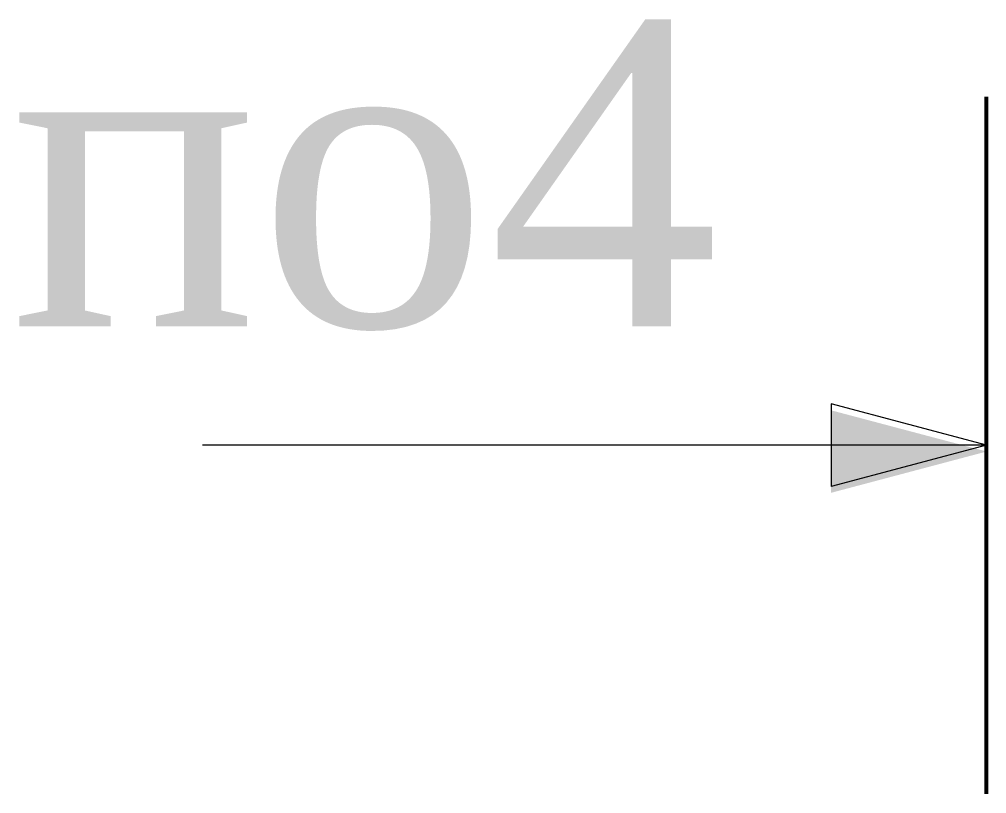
# Model space of a CAD drawing. Header units: inches. Extents: x -407541 to 6688123, y -998590 to 1205599.
# Drawn here: x 122496 to 123826, y 253384 to 254448 of the extents above; entities that cross this region are included whole.
import ezdxf

# ---------------------------------------------------------------- set-up
doc = ezdxf.new("R2010")
doc.units = ezdxf.units.IN
doc.header["$MEASUREMENT"] = 0
doc.layers.add('Текст', color=7, linetype='Continuous', lineweight=18)
doc.styles.get("Standard").update_dxf_attribs({"font": 'arial.ttf'})

msp = doc.modelspace()

# ---------------------------------------------------------------- hatches: boundary and pattern name
at = {"layer": 'Текст'}
h = msp.add_hatch(color=256, dxfattribs=at)
h.set_gradient(color2=(0, 0, 0), one_color=1)
h.paths.add_polyline_path([(123612, 253910.7), (123612, 253854), (123825.9, 253854)])
h.paths.add_polyline_path([(123825.9, 253854), (123612, 253854), (123612, 253797.2)])

# ---------------------------------------------------------------- linework, layer by layer
at = {"lineweight": 53}
msp.add_line((123825.9, 253383.5), (123825.9, 254341.9), dxfattribs=at)
at = {"layer": 'Текст'}
for p, q in [((123825.9, 253862.7), (123612, 253919.5)), ((123612, 253919.5), (123612, 253806)), ((123825.9, 253862.7), (122747.9, 253862.7)), ((123825.9, 253862.7), (123612, 253806))]:
    msp.add_line(p, q, dxfattribs=at)

# ---------------------------------------------------------------- texts
at = {"layer": 'Текст', "insert": (122484.6, 254019.8), "char_height": 420, "width": 31148.55, "attachment_point": 7}
msp.add_mtext('{\\fTimes New Roman|b0|i0|c204|p18;по4}', dxfattribs=at)

doc.saveas('drawing.dxf')
